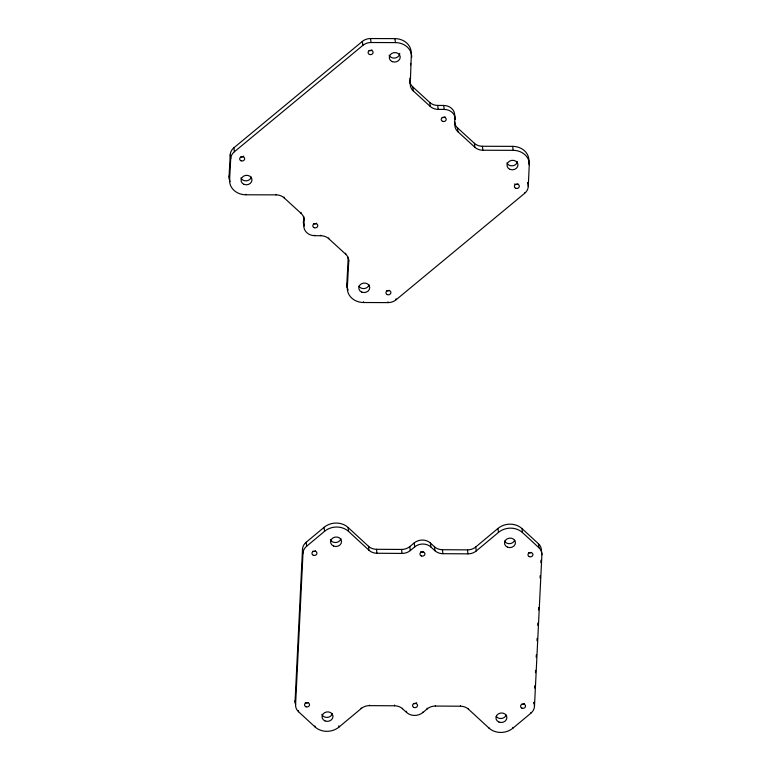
<?xml version="1.0" encoding="UTF-8"?>
<svg xmlns="http://www.w3.org/2000/svg" width="771" height="771" viewBox="0 0 771 771"><rect width="100%" height="100%" fill="white"/><g stroke="black" fill="none" stroke-linecap="round" stroke-linejoin="round"><path stroke-width="1.16" d="M303.841 225.652L303.61 216.458L303.841 225.652A11.478 9.927 -7 0 0 314.799 235.685L320.803 235.724A11.478 9.927 -7 0 1 328.754 238.692L345.726 254.218A11.478 9.927 -7 0 1 348.733 261.321L347.335 287.641A16.972 14.678 -7 0 0 363.594 302.521L387.967 302.598A11.478 9.927 -7 0 0 396.159 299.726L524.579 193.396A11.478 9.927 -7 0 0 528.28 186.409L529.282 164.223M295.1 700.743L302.511 549.241A11.478 9.927 -7 0 1 306.174 542.254L324.08 527.325A16.972 14.678 -7 0 1 348.097 527.48L368.499 546.292A11.478 9.927 -7 0 0 376.479 549.289L401.546 549.444A11.478 9.927 -7 0 0 409.786 546.581L414.21 542.919A11.478 9.927 -7 0 1 430.401 543.025L434.459 546.745A11.478 9.927 -7 0 0 442.419 549.713L467.486 549.868A11.478 9.927 -7 0 0 475.755 546.976L497.979 528.434A16.972 14.678 -7 0 1 522.006 528.588L538.437 543.738A11.478 9.927 -7 0 1 541.415 550.773L541.897 554.754L534.486 706.255A11.478 9.927 -7 0 1 530.824 713.242L512.917 728.181A16.972 14.678 -7 0 1 488.901 728.026L468.498 709.204A11.478 9.927 -7 0 0 460.518 706.217L435.451 706.053A11.478 9.927 -7 0 0 427.211 708.915L422.787 712.577A11.478 9.927 -7 0 1 406.596 712.471L402.529 708.761A11.478 9.927 -7 0 0 394.579 705.793L369.511 705.629A11.478 9.927 -7 0 0 361.242 708.52L339.018 727.063A16.972 14.678 -7 0 1 314.992 726.908L298.56 711.758A11.478 9.927 -7 0 1 295.582 704.723L295.1 700.743A11.478 9.927 -7 0 0 295.592 704.087M295.582 704.723L302.993 553.221L302.511 549.241M454.514 118.753L454.668 115.486A11.478 9.927 -7 0 0 443.71 105.463L437.706 105.425A11.478 9.927 -7 0 1 429.755 102.456L412.784 86.921A11.478 9.927 -7 0 1 409.777 80.791M529.407 165.216A16.972 14.678 -7 0 0 513.139 150.335L482.877 150.239A11.478 9.927 -7 0 1 474.878 147.271L457.907 131.745A11.478 9.927 -7 0 1 454.9 124.68L454.668 115.486M534.698 688.079L534.814 685.708M535.45 672.688L535.566 670.317M536.202 657.297L536.317 654.936M537.011 640.73L537.127 638.359M537.763 625.348L537.879 622.978M538.515 609.957L538.63 607.587M540.086 577.999L540.201 575.629M540.837 562.608L540.953 560.247M304.102 220.439A11.478 9.927 -7 0 0 301.085 213.374L284.123 197.848A11.478 9.927 -7 0 0 276.124 194.88L245.862 194.784A16.972 14.678 -7 0 1 229.594 179.903L229.103 175.923L230.23 154.73A11.478 9.927 -7 0 1 233.931 147.753L362.351 41.412A11.478 9.927 -7 0 1 370.543 38.55L394.916 38.627A16.972 14.678 -7 0 1 411.184 53.507L411.271 54.249M229.594 179.903L230.722 158.71L230.23 154.73M347.335 287.641L346.844 283.661L348.241 257.341L348.733 261.321M409.864 78.179L410.268 83.798A11.478 9.927 -7 0 0 413.275 90.901L430.247 106.427A11.478 9.927 -7 0 0 438.198 109.395L444.202 109.434A11.478 9.927 -7 0 1 455.16 119.466M410.567 65.024L410.654 63.376M410.268 83.798L411.329 54.751M528.781 163.895L528.916 161.245A16.972 14.678 -7 0 0 512.657 146.365L482.386 146.268A11.478 9.927 -7 0 1 474.396 143.3L457.425 127.774A11.478 9.927 -7 0 1 454.533 122.637M302.993 553.221A11.478 9.927 -7 0 1 306.665 546.225L324.562 531.296A16.972 14.678 -7 0 1 348.588 531.45L368.991 550.263A11.478 9.927 -7 0 0 376.971 553.26L402.038 553.424A11.478 9.927 -7 0 0 410.278 550.561L414.702 546.89A11.478 9.927 -7 0 1 430.883 546.996L434.95 550.716A11.478 9.927 -7 0 0 442.901 553.684L467.968 553.848A11.478 9.927 -7 0 0 476.237 550.957L498.471 532.414A16.972 14.678 -7 0 1 522.487 532.568L538.919 547.718A11.478 9.927 -7 0 1 541.897 554.754M230.722 158.71A11.478 9.927 -7 0 1 234.423 151.723L362.842 45.393A11.478 9.927 -7 0 1 371.034 42.521L395.407 42.598A16.972 14.678 -7 0 1 411.666 57.488M528.916 161.245L529.224 163.731M528.28 186.409L527.788 182.438A11.478 9.927 -7 0 1 527.75 182.91M524.521 192.895L524.579 193.396M512.657 146.365L513.139 150.335M538.437 543.738L538.919 547.718M482.386 146.268L482.877 150.239M522.006 528.588L522.487 532.568M474.396 143.3L474.878 147.271M534.486 706.255L534.004 702.275A11.478 9.927 -7 0 1 533.898 703.229M530.766 712.751L530.824 713.242M457.425 127.774L457.907 131.745M454.505 121.452L454.9 124.68M497.979 528.434L498.471 532.414M443.71 105.463L444.202 109.434M437.706 105.425L438.198 109.395M512.831 727.429L512.917 728.181M429.755 102.456L430.247 106.427M475.755 546.976L476.237 550.957M412.784 86.921L413.275 90.901M467.486 549.868L467.968 553.848M488.843 727.525L488.901 728.026M394.916 38.627L395.407 42.598M468.431 708.713L468.498 709.204M442.419 549.713L442.901 553.684M460.451 705.716L460.518 706.217M434.459 546.745L434.95 550.716M370.543 38.55L371.034 42.521M430.401 543.025L430.883 546.996M396.043 298.734L396.159 299.726M362.351 41.412L362.842 45.393M387.88 301.846L387.967 302.598M435.384 705.552L435.451 706.053M414.21 542.919L414.702 546.89M409.786 546.581L410.278 550.561M427.124 708.173L427.211 708.915M422.73 712.086L422.787 712.577M401.546 549.444L402.038 553.424M363.507 301.769L363.594 302.521M406.442 711.238L406.596 712.471M402.472 708.26L402.529 708.761M345.601 253.225L345.726 254.218M376.479 549.289L376.971 553.26M394.492 705.041L394.579 705.793M368.499 546.292L368.991 550.263M328.668 237.95L328.754 238.692M320.746 235.222L320.803 235.724M314.741 235.184L314.799 235.685M348.097 527.48L348.588 531.45M369.454 705.128L369.511 705.629M300.969 212.382L301.085 213.374M361.185 708.019L361.242 708.52M284.027 197.097L284.123 197.848M324.08 527.325L324.562 531.296M276.066 194.379L276.124 194.88M338.864 725.819L339.018 727.063M306.174 542.254L306.665 546.225M314.867 725.916L314.992 726.908M245.795 194.282L245.862 194.784M233.931 147.753L234.423 151.723M298.416 710.515L298.56 711.758M304.227 225.903A11.478 9.927 -7 0 1 303.35 221.682M348.155 290.002A16.972 14.678 -7 0 1 346.844 283.661M230.105 181.599A16.972 14.678 -7 0 1 229.103 175.923M251.336 177.099A5.493 4.751 -7 0 1 246.344 180.828A5.493 4.751 -7 0 1 240.909 177.947M369.078 284.836A5.493 4.751 -7 0 1 364.355 288.537A5.493 4.751 -7 0 1 358.862 286.108M399.735 53.382A5.493 4.751 -7 0 1 395.137 58.018A5.493 4.751 -7 0 1 389.143 55.204M517.418 161.602A5.493 4.751 -7 0 1 512.599 165.794A5.493 4.751 -7 0 1 506.884 162.941M389.442 290.339A2.496 2.159 -7 0 1 386.628 290.551M316.65 223.156A2.496 2.159 -7 0 1 313.498 223.638M243.675 156.089A2.496 2.159 -7 0 1 240.822 156.899M371.94 49.903A2.496 2.159 -7 0 1 369.02 50.481M445.069 116.816A2.496 2.159 -7 0 1 442.14 117.394M518.025 183.864A2.496 2.159 -7 0 1 514.671 183.98M332.368 713.541A5.493 4.751 -7 0 1 327.318 717.387A5.493 4.751 -7 0 1 321.844 714.36M506.133 715.102A5.493 4.751 -7 0 1 501.516 718.466A5.493 4.751 -7 0 1 496.216 716.336M340.917 538.669A5.493 4.751 -7 0 1 335.877 542.505A5.493 4.751 -7 0 1 330.402 539.488M514.681 540.22A5.493 4.751 -7 0 1 509.795 543.622A5.493 4.751 -7 0 1 504.513 541.04M524.415 703.586A2.496 2.159 -7 0 1 521.543 704.212M416.571 702.709A2.496 2.159 -7 0 1 413.535 703.518M308.034 702.506A2.496 2.159 -7 0 1 305.306 702.738M315.638 550.86A2.496 2.159 -7 0 1 312.718 551.236M423.443 551.699A2.496 2.159 -7 0 1 420.513 551.814M531.45 552.393A2.496 2.159 -7 0 1 528.511 552.508M244.07 184.394A5.493 4.751 -7 0 0 251.982 179.604A5.493 4.751 -7 0 0 243.491 176.193A5.493 4.751 -7 0 0 244.07 184.394M361.811 292.132A5.493 4.751 -7 0 0 369.723 287.342A5.493 4.751 -7 0 0 361.233 283.921A5.493 4.751 -7 0 0 361.811 292.132M392.304 61.651A5.493 4.751 -7 0 0 400.216 56.861A5.493 4.751 -7 0 0 391.726 53.44A5.493 4.751 -7 0 0 392.304 61.651M510.036 169.389A5.493 4.751 -7 0 0 517.958 164.599A5.493 4.751 -7 0 0 509.467 161.178A5.493 4.751 -7 0 0 510.036 169.389M387.302 294.609A2.496 2.159 -7 0 0 390.897 292.431A2.496 2.159 -7 0 0 387.042 290.879A2.496 2.159 -7 0 0 387.302 294.609M314.183 227.696A2.496 2.159 -7 0 0 317.777 225.518A2.496 2.159 -7 0 0 313.913 223.966A2.496 2.159 -7 0 0 314.183 227.696M241.053 160.792A2.496 2.159 -7 0 0 244.658 158.614A2.496 2.159 -7 0 0 240.793 157.062A2.496 2.159 -7 0 0 241.053 160.792M369.473 54.452A2.496 2.159 -7 0 0 373.077 52.274A2.496 2.159 -7 0 0 369.213 50.722A2.496 2.159 -7 0 0 369.473 54.452M442.602 121.355A2.496 2.159 -7 0 0 446.197 119.187A2.496 2.159 -7 0 0 442.332 117.626A2.496 2.159 -7 0 0 442.602 121.355M515.722 188.269A2.496 2.159 -7 0 0 519.317 186.09A2.496 2.159 -7 0 0 515.462 184.539A2.496 2.159 -7 0 0 515.722 188.269M324.996 720.924A5.493 4.751 -7 0 0 332.985 716.22A5.493 4.751 -7 0 0 324.552 712.703A5.493 4.751 -7 0 0 324.996 720.924M498.904 722.042A5.493 4.751 -7 0 0 506.894 717.338A5.493 4.751 -7 0 0 498.452 713.821A5.493 4.751 -7 0 0 498.904 722.042M333.554 546.051A5.493 4.751 -7 0 0 341.543 541.348A5.493 4.751 -7 0 0 333.101 537.83A5.493 4.751 -7 0 0 333.554 546.051M507.463 547.159A5.493 4.751 -7 0 0 515.452 542.466A5.493 4.751 -7 0 0 507.01 538.939A5.493 4.751 -7 0 0 507.463 547.159M521.9 708.135A2.496 2.159 -7 0 0 525.533 706.005A2.496 2.159 -7 0 0 521.697 704.405A2.496 2.159 -7 0 0 521.9 708.135M413.892 707.441A2.496 2.159 -7 0 0 417.525 705.311A2.496 2.159 -7 0 0 413.69 703.711A2.496 2.159 -7 0 0 413.892 707.441M305.894 706.756A2.496 2.159 -7 0 0 309.518 704.617A2.496 2.159 -7 0 0 305.682 703.017A2.496 2.159 -7 0 0 305.894 706.756M313.305 555.255A2.496 2.159 -7 0 0 316.929 553.115A2.496 2.159 -7 0 0 313.093 551.516A2.496 2.159 -7 0 0 313.305 555.255M421.303 555.939A2.496 2.159 -7 0 0 424.937 553.809A2.496 2.159 -7 0 0 421.101 552.209A2.496 2.159 -7 0 0 421.303 555.939M529.311 556.633A2.496 2.159 -7 0 0 532.944 554.503A2.496 2.159 -7 0 0 529.108 552.903A2.496 2.159 -7 0 0 529.311 556.633"/></g></svg>
